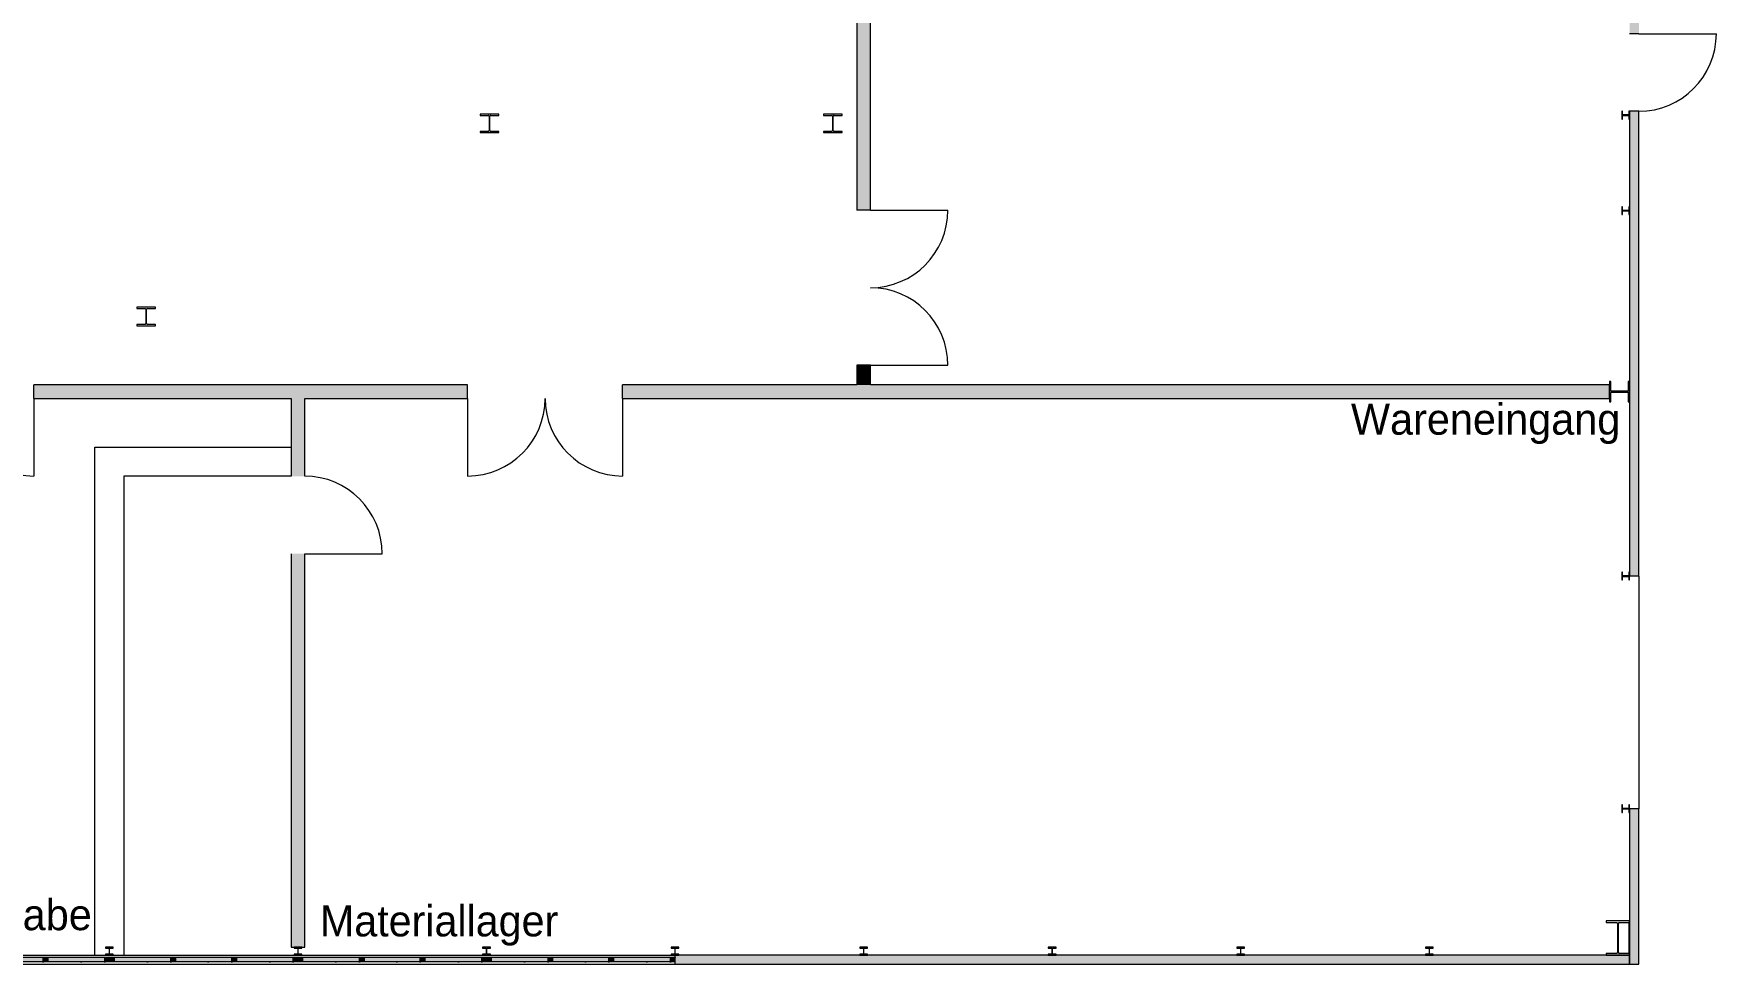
# Model space of a CAD drawing. Header units: inches. Extents: x 47334 to 154394, y 34687 to 85162.
# Drawn here: x 132681 to 154394, y 52652 to 64653 of the extents above; entities that cross this region are included whole.
import ezdxf

# ---------------------------------------------------------------- set-up
doc = ezdxf.new("R2010")
doc.units = ezdxf.units.IN
doc.header["$LTSCALE"] = 300
doc.header["$MEASUREMENT"] = 0
doc.linetypes.add('Standardmuster', pattern=[0])
doc.linetypes.add('Wipeout_Contour', pattern=[1.01, 0.01, -1])
doc.layers.add('Grundebene', color=7, linetype='Continuous')
doc.styles.add('ARIAL', font='arial.ttf', dxfattribs={"height": 0.2})

# ---------------------------------------------------------------- blocks, each defined once
blk = doc.blocks.new('Color_Area-36')
at = {"layer": 'Grundebene', "true_color": 0xffffff, "transparency": 33554687}
blk.add_hatch(color=7, dxfattribs=at).paths.add_polyline_path([(138524, 52682), (138524, 52742), (138584, 52742), (138584, 52682)], flags=0)
at = {"layer": 'Grundebene', "color": 18, "linetype": 'Wipeout_Contour', "lineweight": 13, "true_color": 0x000000}
for p, q in [((138524, 52682), (138524, 52742)), ((138524, 52742), (138584, 52742)), ((138584, 52682), (138524, 52682)), ((138584, 52742), (138584, 52682))]:
    blk.add_line(p, q, dxfattribs=at)
blk = doc.blocks.new('Color_Area-3C')
at = {"layer": 'Grundebene', "true_color": 0xffffff, "transparency": 33554687}
blk.add_hatch(color=7, dxfattribs=at).paths.add_polyline_path([(140957, 52742), (140957, 52682), (140897, 52682), (140897, 52742)], flags=0)
at = {"layer": 'Grundebene', "color": 18, "linetype": 'Wipeout_Contour', "lineweight": 13, "true_color": 0x000000}
for p, q in [((140897, 52682), (140897, 52742)), ((140897, 52742), (140957, 52742)), ((140957, 52682), (140897, 52682)), ((140957, 52742), (140957, 52682))]:
    blk.add_line(p, q, dxfattribs=at)
blk = doc.blocks.new('Color_Area-42')
at = {"layer": 'Grundebene', "true_color": 0xffffff, "transparency": 33554687}
blk.add_hatch(color=7, dxfattribs=at).paths.add_polyline_path([(139318, 52682), (138584, 52682), (138584, 52742), (139318, 52742)], flags=0)
at = {"layer": 'Grundebene', "color": 18, "linetype": 'Wipeout_Contour', "lineweight": 13, "true_color": 0x000000}
for p, q in [((138584, 52682), (138584, 52742)), ((138584, 52742), (139318, 52742)), ((139318, 52682), (138584, 52682)), ((139318, 52742), (139318, 52682))]:
    blk.add_line(p, q, dxfattribs=at)
blk = doc.blocks.new('Color_Area-48')
at = {"layer": 'Grundebene', "true_color": 0xffffff, "transparency": 33554687}
blk.add_hatch(color=7, dxfattribs=at).paths.add_polyline_path([(139348, 52682), (139318, 52682), (139318, 52742), (139348, 52742)], flags=0)
at = {"layer": 'Grundebene', "color": 18, "linetype": 'Wipeout_Contour', "lineweight": 13, "true_color": 0x000000}
for p, q in [((139318, 52682), (139318, 52742)), ((139318, 52742), (139348, 52742)), ((139348, 52682), (139318, 52682)), ((139348, 52742), (139348, 52682))]:
    blk.add_line(p, q, dxfattribs=at)
blk = doc.blocks.new('Color_Area-4E')
at = {"layer": 'Grundebene', "true_color": 0xffffff, "transparency": 33554687}
blk.add_hatch(color=7, dxfattribs=at).paths.add_polyline_path([(140103, 52682), (139378, 52682), (139378, 52742), (140103, 52742)], flags=0)
at = {"layer": 'Grundebene', "color": 18, "linetype": 'Wipeout_Contour', "lineweight": 13, "true_color": 0x000000}
for p, q in [((139378, 52682), (139378, 52742)), ((139378, 52742), (140103, 52742)), ((140103, 52682), (139378, 52682)), ((140103, 52742), (140103, 52682))]:
    blk.add_line(p, q, dxfattribs=at)
blk = doc.blocks.new('Color_Area-54')
at = {"layer": 'Grundebene', "true_color": 0xffffff, "transparency": 33554687}
blk.add_hatch(color=7, dxfattribs=at).paths.add_polyline_path([(139378, 52682), (139348, 52682), (139348, 52742), (139378, 52742)], flags=0)
at = {"layer": 'Grundebene', "color": 18, "linetype": 'Wipeout_Contour', "lineweight": 13, "true_color": 0x000000}
for p, q in [((139348, 52682), (139348, 52742)), ((139348, 52742), (139378, 52742)), ((139378, 52682), (139348, 52682)), ((139378, 52742), (139378, 52682))]:
    blk.add_line(p, q, dxfattribs=at)
blk = doc.blocks.new('Color_Area-5A')
at = {"layer": 'Grundebene', "true_color": 0xffffff, "transparency": 33554687}
blk.add_hatch(color=7, dxfattribs=at).paths.add_polyline_path([(140133, 52682), (140103, 52682), (140103, 52742), (140133, 52742)], flags=0)
at = {"layer": 'Grundebene', "color": 18, "linetype": 'Wipeout_Contour', "lineweight": 13, "true_color": 0x000000}
for p, q in [((140103, 52682), (140103, 52742)), ((140103, 52742), (140133, 52742)), ((140133, 52682), (140103, 52682)), ((140133, 52742), (140133, 52682))]:
    blk.add_line(p, q, dxfattribs=at)
blk = doc.blocks.new('Color_Area-60')
at = {"layer": 'Grundebene', "true_color": 0xffffff, "transparency": 33554687}
blk.add_hatch(color=7, dxfattribs=at).paths.add_polyline_path([(140897, 52682), (140163, 52682), (140163, 52742), (140897, 52742)], flags=0)
at = {"layer": 'Grundebene', "color": 18, "linetype": 'Wipeout_Contour', "lineweight": 13, "true_color": 0x000000}
for p, q in [((140163, 52682), (140163, 52742)), ((140163, 52742), (140897, 52742)), ((140897, 52682), (140163, 52682)), ((140897, 52742), (140897, 52682))]:
    blk.add_line(p, q, dxfattribs=at)
blk = doc.blocks.new('Color_Area-66')
at = {"layer": 'Grundebene', "true_color": 0xffffff, "transparency": 33554687}
blk.add_hatch(color=7, dxfattribs=at).paths.add_polyline_path([(140163, 52682), (140133, 52682), (140133, 52742), (140163, 52742)], flags=0)
at = {"layer": 'Grundebene', "color": 18, "linetype": 'Wipeout_Contour', "lineweight": 13, "true_color": 0x000000}
for p, q in [((140133, 52682), (140133, 52742)), ((140133, 52742), (140163, 52742)), ((140163, 52682), (140133, 52682)), ((140163, 52742), (140163, 52682))]:
    blk.add_line(p, q, dxfattribs=at)
blk = doc.blocks.new('Color_Area-8C')
at = {"layer": 'Grundebene', "true_color": 0xffffff, "transparency": 33554687}
blk.add_hatch(color=7, dxfattribs=at).paths.add_polyline_path([(136091, 52682), (136091, 52742), (136151, 52742), (136151, 52682)], flags=0)
at = {"layer": 'Grundebene', "color": 18, "linetype": 'Wipeout_Contour', "lineweight": 13, "true_color": 0x000000}
for p, q in [((136091, 52682), (136091, 52742)), ((136091, 52742), (136151, 52742)), ((136151, 52682), (136091, 52682)), ((136151, 52742), (136151, 52682))]:
    blk.add_line(p, q, dxfattribs=at)
blk = doc.blocks.new('Color_Area-92')
at = {"layer": 'Grundebene', "true_color": 0xffffff, "transparency": 33554687}
blk.add_hatch(color=7, dxfattribs=at).paths.add_polyline_path([(138524, 52742), (138524, 52682), (138464, 52682), (138464, 52742)], flags=0)
at = {"layer": 'Grundebene', "color": 18, "linetype": 'Wipeout_Contour', "lineweight": 13, "true_color": 0x000000}
for p, q in [((138464, 52682), (138464, 52742)), ((138464, 52742), (138524, 52742)), ((138524, 52682), (138464, 52682)), ((138524, 52742), (138524, 52682))]:
    blk.add_line(p, q, dxfattribs=at)
blk = doc.blocks.new('Color_Area-98')
at = {"layer": 'Grundebene', "true_color": 0xffffff, "transparency": 33554687}
blk.add_hatch(color=7, dxfattribs=at).paths.add_polyline_path([(136885, 52682), (136151, 52682), (136151, 52742), (136885, 52742)], flags=0)
at = {"layer": 'Grundebene', "color": 18, "linetype": 'Wipeout_Contour', "lineweight": 13, "true_color": 0x000000}
for p, q in [((136151, 52682), (136151, 52742)), ((136151, 52742), (136885, 52742)), ((136885, 52682), (136151, 52682)), ((136885, 52742), (136885, 52682))]:
    blk.add_line(p, q, dxfattribs=at)
blk = doc.blocks.new('Color_Area-9E')
at = {"layer": 'Grundebene', "true_color": 0xffffff, "transparency": 33554687}
blk.add_hatch(color=7, dxfattribs=at).paths.add_polyline_path([(136915, 52682), (136885, 52682), (136885, 52742), (136915, 52742)], flags=0)
at = {"layer": 'Grundebene', "color": 18, "linetype": 'Wipeout_Contour', "lineweight": 13, "true_color": 0x000000}
for p, q in [((136885, 52682), (136885, 52742)), ((136885, 52742), (136915, 52742)), ((136915, 52682), (136885, 52682)), ((136915, 52742), (136915, 52682))]:
    blk.add_line(p, q, dxfattribs=at)
blk = doc.blocks.new('Color_Area-A4')
at = {"layer": 'Grundebene', "true_color": 0xffffff, "transparency": 33554687}
blk.add_hatch(color=7, dxfattribs=at).paths.add_polyline_path([(137670, 52682), (136945, 52682), (136945, 52742), (137670, 52742)], flags=0)
at = {"layer": 'Grundebene', "color": 18, "linetype": 'Wipeout_Contour', "lineweight": 13, "true_color": 0x000000}
for p, q in [((136945, 52682), (136945, 52742)), ((136945, 52742), (137670, 52742)), ((137670, 52682), (136945, 52682)), ((137670, 52742), (137670, 52682))]:
    blk.add_line(p, q, dxfattribs=at)
blk = doc.blocks.new('Color_Area-AA')
at = {"layer": 'Grundebene', "true_color": 0xffffff, "transparency": 33554687}
blk.add_hatch(color=7, dxfattribs=at).paths.add_polyline_path([(136945, 52682), (136915, 52682), (136915, 52742), (136945, 52742)], flags=0)
at = {"layer": 'Grundebene', "color": 18, "linetype": 'Wipeout_Contour', "lineweight": 13, "true_color": 0x000000}
for p, q in [((136915, 52682), (136915, 52742)), ((136915, 52742), (136945, 52742)), ((136945, 52682), (136915, 52682)), ((136945, 52742), (136945, 52682))]:
    blk.add_line(p, q, dxfattribs=at)
blk = doc.blocks.new('Color_Area-B0')
at = {"layer": 'Grundebene', "true_color": 0xffffff, "transparency": 33554687}
blk.add_hatch(color=7, dxfattribs=at).paths.add_polyline_path([(137700, 52682), (137670, 52682), (137670, 52742), (137700, 52742)], flags=0)
at = {"layer": 'Grundebene', "color": 18, "linetype": 'Wipeout_Contour', "lineweight": 13, "true_color": 0x000000}
for p, q in [((137670, 52682), (137670, 52742)), ((137670, 52742), (137700, 52742)), ((137700, 52682), (137670, 52682)), ((137700, 52742), (137700, 52682))]:
    blk.add_line(p, q, dxfattribs=at)
blk = doc.blocks.new('Color_Area-B6')
at = {"layer": 'Grundebene', "true_color": 0xffffff, "transparency": 33554687}
blk.add_hatch(color=7, dxfattribs=at).paths.add_polyline_path([(138464, 52682), (137730, 52682), (137730, 52742), (138464, 52742)], flags=0)
at = {"layer": 'Grundebene', "color": 18, "linetype": 'Wipeout_Contour', "lineweight": 13, "true_color": 0x000000}
for p, q in [((137730, 52682), (137730, 52742)), ((137730, 52742), (138464, 52742)), ((138464, 52682), (137730, 52682)), ((138464, 52742), (138464, 52682))]:
    blk.add_line(p, q, dxfattribs=at)
blk = doc.blocks.new('Color_Area-BC')
at = {"layer": 'Grundebene', "true_color": 0xffffff, "transparency": 33554687}
blk.add_hatch(color=7, dxfattribs=at).paths.add_polyline_path([(137730, 52682), (137700, 52682), (137700, 52742), (137730, 52742)], flags=0)
at = {"layer": 'Grundebene', "color": 18, "linetype": 'Wipeout_Contour', "lineweight": 13, "true_color": 0x000000}
for p, q in [((137700, 52682), (137700, 52742)), ((137700, 52742), (137730, 52742)), ((137730, 52682), (137700, 52682)), ((137730, 52742), (137730, 52682))]:
    blk.add_line(p, q, dxfattribs=at)
blk = doc.blocks.new('Color_Area-E2')
at = {"layer": 'Grundebene', "true_color": 0xffffff, "transparency": 33554687}
blk.add_hatch(color=7, dxfattribs=at).paths.add_polyline_path([(133658, 52682), (133658, 52742), (133718, 52742), (133718, 52682)], flags=0)
at = {"layer": 'Grundebene', "color": 18, "linetype": 'Wipeout_Contour', "lineweight": 13, "true_color": 0x000000}
for p, q in [((133658, 52682), (133658, 52742)), ((133658, 52742), (133718, 52742)), ((133718, 52682), (133658, 52682)), ((133718, 52742), (133718, 52682))]:
    blk.add_line(p, q, dxfattribs=at)
blk = doc.blocks.new('Color_Area-E8')
at = {"layer": 'Grundebene', "true_color": 0xffffff, "transparency": 33554687}
blk.add_hatch(color=7, dxfattribs=at).paths.add_polyline_path([(136091, 52742), (136091, 52682), (136031, 52682), (136031, 52742)], flags=0)
at = {"layer": 'Grundebene', "color": 18, "linetype": 'Wipeout_Contour', "lineweight": 13, "true_color": 0x000000}
for p, q in [((136031, 52682), (136031, 52742)), ((136031, 52742), (136091, 52742)), ((136091, 52682), (136031, 52682)), ((136091, 52742), (136091, 52682))]:
    blk.add_line(p, q, dxfattribs=at)
blk = doc.blocks.new('Color_Area-EE')
at = {"layer": 'Grundebene', "true_color": 0xffffff, "transparency": 33554687}
blk.add_hatch(color=7, dxfattribs=at).paths.add_polyline_path([(134452, 52682), (133718, 52682), (133718, 52742), (134452, 52742)], flags=0)
at = {"layer": 'Grundebene', "color": 18, "linetype": 'Wipeout_Contour', "lineweight": 13, "true_color": 0x000000}
for p, q in [((133718, 52682), (133718, 52742)), ((133718, 52742), (134452, 52742)), ((134452, 52682), (133718, 52682)), ((134452, 52742), (134452, 52682))]:
    blk.add_line(p, q, dxfattribs=at)
blk = doc.blocks.new('Color_Area-F4')
at = {"layer": 'Grundebene', "true_color": 0xffffff, "transparency": 33554687}
blk.add_hatch(color=7, dxfattribs=at).paths.add_polyline_path([(134482, 52682), (134452, 52682), (134452, 52742), (134482, 52742)], flags=0)
at = {"layer": 'Grundebene', "color": 18, "linetype": 'Wipeout_Contour', "lineweight": 13, "true_color": 0x000000}
for p, q in [((134452, 52682), (134452, 52742)), ((134452, 52742), (134482, 52742)), ((134482, 52682), (134452, 52682)), ((134482, 52742), (134482, 52682))]:
    blk.add_line(p, q, dxfattribs=at)
blk = doc.blocks.new('Color_Area-FA')
at = {"layer": 'Grundebene', "true_color": 0xffffff, "transparency": 33554687}
blk.add_hatch(color=7, dxfattribs=at).paths.add_polyline_path([(135237, 52682), (134512, 52682), (134512, 52742), (135237, 52742)], flags=0)
at = {"layer": 'Grundebene', "color": 18, "linetype": 'Wipeout_Contour', "lineweight": 13, "true_color": 0x000000}
for p, q in [((134512, 52682), (134512, 52742)), ((134512, 52742), (135237, 52742)), ((135237, 52682), (134512, 52682)), ((135237, 52742), (135237, 52682))]:
    blk.add_line(p, q, dxfattribs=at)
blk = doc.blocks.new('Color_Area-100')
at = {"layer": 'Grundebene', "true_color": 0xffffff, "transparency": 33554687}
blk.add_hatch(color=7, dxfattribs=at).paths.add_polyline_path([(134512, 52682), (134482, 52682), (134482, 52742), (134512, 52742)], flags=0)
at = {"layer": 'Grundebene', "color": 18, "linetype": 'Wipeout_Contour', "lineweight": 13, "true_color": 0x000000}
for p, q in [((134482, 52682), (134482, 52742)), ((134482, 52742), (134512, 52742)), ((134512, 52682), (134482, 52682)), ((134512, 52742), (134512, 52682))]:
    blk.add_line(p, q, dxfattribs=at)
blk = doc.blocks.new('Color_Area-106')
at = {"layer": 'Grundebene', "true_color": 0xffffff, "transparency": 33554687}
blk.add_hatch(color=7, dxfattribs=at).paths.add_polyline_path([(135267, 52682), (135237, 52682), (135237, 52742), (135267, 52742)], flags=0)
at = {"layer": 'Grundebene', "color": 18, "linetype": 'Wipeout_Contour', "lineweight": 13, "true_color": 0x000000}
for p, q in [((135237, 52682), (135237, 52742)), ((135237, 52742), (135267, 52742)), ((135267, 52682), (135237, 52682)), ((135267, 52742), (135267, 52682))]:
    blk.add_line(p, q, dxfattribs=at)
blk = doc.blocks.new('Color_Area-10C')
at = {"layer": 'Grundebene', "true_color": 0xffffff, "transparency": 33554687}
blk.add_hatch(color=7, dxfattribs=at).paths.add_polyline_path([(136031, 52682), (135297, 52682), (135297, 52742), (136031, 52742)], flags=0)
at = {"layer": 'Grundebene', "color": 18, "linetype": 'Wipeout_Contour', "lineweight": 13, "true_color": 0x000000}
for p, q in [((135297, 52682), (135297, 52742)), ((135297, 52742), (136031, 52742)), ((136031, 52682), (135297, 52682)), ((136031, 52742), (136031, 52682))]:
    blk.add_line(p, q, dxfattribs=at)
blk = doc.blocks.new('Color_Area-112')
at = {"layer": 'Grundebene', "true_color": 0xffffff, "transparency": 33554687}
blk.add_hatch(color=7, dxfattribs=at).paths.add_polyline_path([(135297, 52682), (135267, 52682), (135267, 52742), (135297, 52742)], flags=0)
at = {"layer": 'Grundebene', "color": 18, "linetype": 'Wipeout_Contour', "lineweight": 13, "true_color": 0x000000}
for p, q in [((135267, 52682), (135267, 52742)), ((135267, 52742), (135297, 52742)), ((135297, 52682), (135267, 52682)), ((135297, 52742), (135297, 52682))]:
    blk.add_line(p, q, dxfattribs=at)
blk = doc.blocks.new('Color_Area-13E')
at = {"layer": 'Grundebene', "true_color": 0xffffff, "transparency": 33554687}
blk.add_hatch(color=7, dxfattribs=at).paths.add_polyline_path([(133658, 52742), (133658, 52682), (133598, 52682), (133598, 52742)], flags=0)
at = {"layer": 'Grundebene', "color": 18, "linetype": 'Wipeout_Contour', "lineweight": 13, "true_color": 0x000000}
for p, q in [((133598, 52682), (133598, 52742)), ((133598, 52742), (133658, 52742)), ((133658, 52682), (133598, 52682)), ((133658, 52742), (133658, 52682))]:
    blk.add_line(p, q, dxfattribs=at)
blk = doc.blocks.new('Color_Area-150')
at = {"layer": 'Grundebene', "true_color": 0xffffff, "transparency": 33554687}
blk.add_hatch(color=7, dxfattribs=at).paths.add_polyline_path([(132804, 52682), (132079, 52682), (132079, 52742), (132804, 52742)], flags=0)
at = {"layer": 'Grundebene', "color": 18, "linetype": 'Wipeout_Contour', "lineweight": 13, "true_color": 0x000000}
for p, q in [((132079, 52682), (132079, 52742)), ((132079, 52742), (132804, 52742)), ((132804, 52682), (132079, 52682)), ((132804, 52742), (132804, 52682))]:
    blk.add_line(p, q, dxfattribs=at)
blk = doc.blocks.new('Color_Area-15C')
at = {"layer": 'Grundebene', "true_color": 0xffffff, "transparency": 33554687}
blk.add_hatch(color=7, dxfattribs=at).paths.add_polyline_path([(132834, 52682), (132804, 52682), (132804, 52742), (132834, 52742)], flags=0)
at = {"layer": 'Grundebene', "color": 18, "linetype": 'Wipeout_Contour', "lineweight": 13, "true_color": 0x000000}
for p, q in [((132804, 52682), (132804, 52742)), ((132804, 52742), (132834, 52742)), ((132834, 52682), (132804, 52682)), ((132834, 52742), (132834, 52682))]:
    blk.add_line(p, q, dxfattribs=at)
blk = doc.blocks.new('Color_Area-162')
at = {"layer": 'Grundebene', "true_color": 0xffffff, "transparency": 33554687}
blk.add_hatch(color=7, dxfattribs=at).paths.add_polyline_path([(133598, 52682), (132864, 52682), (132864, 52742), (133598, 52742)], flags=0)
at = {"layer": 'Grundebene', "color": 18, "linetype": 'Wipeout_Contour', "lineweight": 13, "true_color": 0x000000}
for p, q in [((132864, 52682), (132864, 52742)), ((132864, 52742), (133598, 52742)), ((133598, 52682), (132864, 52682)), ((133598, 52742), (133598, 52682))]:
    blk.add_line(p, q, dxfattribs=at)
blk = doc.blocks.new('Color_Area-168')
at = {"layer": 'Grundebene', "true_color": 0xffffff, "transparency": 33554687}
blk.add_hatch(color=7, dxfattribs=at).paths.add_polyline_path([(132864, 52682), (132834, 52682), (132834, 52742), (132864, 52742)], flags=0)
at = {"layer": 'Grundebene', "color": 18, "linetype": 'Wipeout_Contour', "lineweight": 13, "true_color": 0x000000}
for p, q in [((132834, 52682), (132834, 52742)), ((132834, 52742), (132864, 52742)), ((132864, 52682), (132834, 52682)), ((132864, 52742), (132864, 52682))]:
    blk.add_line(p, q, dxfattribs=at)
blk = doc.blocks.new('door-2619')
at = {"layer": 'Grundebene', "color": 18, "linetype": 'Standardmuster', "lineweight": 13, "true_color": 0x000000}
blk.add_line((136178, 57947), (137178, 57947), dxfattribs=at)
blk.add_arc((136178, 57947), 1000, 360, 90, dxfattribs=at)

msp = doc.modelspace()

# ---------------------------------------------------------------- hatches: boundary and pattern name
at = {"layer": 'Grundebene', "true_color": 0x000000, "transparency": 33554687}
for points in [[(143303, 74027), (143478, 74027), (143478, 62377), (143303, 62377)], [(153274, 64653), (153274, 67403), (153394, 67403), (153394, 64653)], [(153394, 63653), (153394, 57658), (153274, 57658), (153274, 63653)], [(143303, 60124), (143303, 60377), (143478, 60377), (143478, 60124)], [(138281, 60124), (132681, 60124), (132681, 59949), (138281, 59949)], [(153014, 60124), (153014, 59949), (140281, 59949), (140281, 60124)], [(153274, 52652), (153274, 54658), (153394, 54658), (153394, 52652)], [(153274, 52772), (153274, 52652), (140957, 52652), (140957, 52772)]]:
    msp.add_hatch(color=18, dxfattribs=at).paths.add_polyline_path(points, flags=0)
h = msp.add_hatch(color=18, dxfattribs=at)
h.paths.add_polyline_path([(136178, 58947), (136178, 59949), (136003, 59949), (136003, 58947)], flags=0)
h.paths.add_polyline_path([(136003, 57947), (136003, 52872), (136178, 52872), (136178, 57947)], flags=0)

# ---------------------------------------------------------------- linework, layer by layer
at = {"layer": 'Grundebene', "color": 18, "linetype": 'Continuous', "lineweight": 13, "true_color": 0x000000}
for p, q in [((143303, 74027), (143303, 62377)), ((143478, 62377), (143478, 74027)), ((153344, 64653), (153274, 64653)), ((153394, 64653), (153344, 64653)), ((153394, 64653), (153344, 64653)), ((153394, 64653), (154394, 64653)), ((153184, 63653), (153174, 63653)), ((153174, 63653), (153174, 63553)), ((153184, 63612), (153184, 63653)), ((153274, 63653), (153264, 63653)), ((153264, 63653), (153264, 63612)), ((153344, 63653), (153274, 63653)), ((153274, 63653), (153274, 57658)), ((153274, 63553), (153274, 63653)), ((153394, 63653), (153344, 63653)), ((153394, 63653), (153344, 63653)), ((153394, 57658), (153394, 63653)), ((138444, 63617), (138444, 63600)), ((138684, 63617), (138444, 63617)), ((138444, 63600), (138549, 63600)), ((138559, 63590), (138559, 63404)), ((138569, 63404), (138569, 63590)), ((138579, 63600), (138684, 63600)), ((138684, 63600), (138684, 63617)), ((142874, 63617), (142874, 63600)), ((143114, 63617), (142874, 63617)), ((142874, 63600), (142979, 63600)), ((142989, 63590), (142989, 63404)), ((142999, 63404), (142999, 63590)), ((143009, 63600), (143114, 63600)), ((143114, 63600), (143114, 63617)), ((153174, 63553), (153184, 63553)), ((153184, 63553), (153184, 63594)), ((153258, 63606), (153190, 63606)), ((153190, 63600), (153258, 63600)), ((153264, 63594), (153264, 63553)), ((153264, 63553), (153274, 63553)), ((138549, 63394), (138444, 63394)), ((138444, 63394), (138444, 63377)), ((138444, 63377), (138684, 63377)), ((138684, 63394), (138579, 63394)), ((138684, 63377), (138684, 63394)), ((142979, 63394), (142874, 63394)), ((142874, 63394), (142874, 63377)), ((142874, 63377), (143114, 63377)), ((143114, 63394), (143009, 63394)), ((143114, 63377), (143114, 63394)), ((143428, 62377), (143303, 62377)), ((143478, 62377), (143428, 62377)), ((143478, 62377), (143428, 62377)), ((143478, 62377), (144478, 62377)), ((153184, 62420), (153174, 62420)), ((153174, 62420), (153174, 62320)), ((153174, 62320), (153184, 62320)), ((153184, 62379), (153184, 62420)), ((153184, 62320), (153184, 62361)), ((153258, 62373), (153190, 62373)), ((153190, 62367), (153258, 62367)), ((153274, 62420), (153264, 62420)), ((153264, 62420), (153264, 62379)), ((153264, 62361), (153264, 62320)), ((153264, 62320), (153274, 62320)), ((153274, 62320), (153274, 62420)), ((134014, 61127), (134014, 61110)), ((134254, 61127), (134014, 61127)), ((134014, 61110), (134119, 61110)), ((134129, 61100), (134129, 60914)), ((134139, 60914), (134139, 61100)), ((134149, 61110), (134254, 61110)), ((134254, 61110), (134254, 61127)), ((134119, 60904), (134014, 60904)), ((134014, 60904), (134014, 60887)), ((134014, 60887), (134254, 60887)), ((134254, 60904), (134149, 60904)), ((134254, 60887), (134254, 60904)), ((143428, 60377), (143303, 60377)), ((143303, 60377), (143303, 60124)), ((143478, 60377), (143428, 60377)), ((143478, 60377), (143428, 60377)), ((143478, 60124), (143478, 60377)), ((143478, 60377), (144478, 60377)), ((153032, 60167), (153014, 60167)), ((153014, 60167), (153014, 59907)), ((153032, 60052), (153032, 60167)), ((153274, 60167), (153257, 60167)), ((153257, 60167), (153257, 60052)), ((153274, 59907), (153274, 60167)), ((132681, 59999), (132681, 60124)), ((138281, 60124), (132681, 60124)), ((132681, 59949), (132681, 59999)), ((132681, 59949), (132681, 59999)), ((132681, 59949), (136003, 59949)), ((132681, 59949), (132681, 58949)), ((136003, 59949), (136003, 58947)), ((136178, 59949), (138281, 59949)), ((136178, 58947), (136178, 59949)), ((138281, 59999), (138281, 60124)), ((138281, 59949), (138281, 59999)), ((138281, 59949), (138281, 59999)), ((138281, 59949), (138281, 58949)), ((140281, 59999), (140281, 60124)), ((143303, 60124), (140281, 60124)), ((140281, 59949), (140281, 59999)), ((140281, 59949), (140281, 59999)), ((140281, 59949), (153014, 59949)), ((140281, 59949), (140281, 58949)), ((153014, 60124), (143478, 60124)), ((153014, 59949), (153014, 60124)), ((153032, 59907), (153032, 60022)), ((153247, 60042), (153042, 60042)), ((153042, 60032), (153247, 60032)), ((153257, 60022), (153257, 59907)), ((153014, 59907), (153032, 59907)), ((153257, 59907), (153274, 59907)), ((133470, 52772), (133470, 59322)), ((133470, 59322), (133845, 59322)), ((133657, 59322), (136003, 59322)), ((136003, 59322), (136003, 58947)), ((136003, 58947), (133845, 58947)), ((133845, 58947), (133845, 52772)), ((136003, 57947), (136003, 52872)), ((136178, 52872), (136178, 57947)), ((153184, 57708), (153174, 57708)), ((153174, 57708), (153174, 57608)), ((153174, 57608), (153184, 57608)), ((153184, 57667), (153184, 57708)), ((153184, 57608), (153184, 57649)), ((153258, 57661), (153190, 57661)), ((153190, 57655), (153258, 57655)), ((153274, 57708), (153264, 57708)), ((153264, 57708), (153264, 57667)), ((153264, 57649), (153264, 57608)), ((153264, 57608), (153274, 57608)), ((153274, 57608), (153274, 57708)), ((153344, 57658), (153274, 57658)), ((153394, 57658), (153344, 57658)), ((153394, 57658), (153344, 57658)), ((153394, 57658), (153394, 54658)), ((153184, 54708), (153174, 54708)), ((153174, 54708), (153174, 54608)), ((153174, 54608), (153184, 54608)), ((153184, 54667), (153184, 54708)), ((153184, 54608), (153184, 54649)), ((153258, 54661), (153190, 54661)), ((153190, 54655), (153258, 54655)), ((153274, 54708), (153264, 54708)), ((153264, 54708), (153264, 54667)), ((153264, 54649), (153264, 54608)), ((153264, 54608), (153274, 54608)), ((153274, 54608), (153274, 54708)), ((153344, 54658), (153274, 54658)), ((153274, 54658), (153274, 52652)), ((153394, 54658), (153344, 54658)), ((153394, 54658), (153344, 54658)), ((153394, 52652), (153394, 54658)), ((152974, 53212), (152974, 53191)), ((153274, 53212), (152974, 53212)), ((153274, 53191), (153274, 53212)), ((152974, 53191), (153108, 53191)), ((153119, 53180), (153119, 52804)), ((153130, 52804), (153130, 53180)), ((153141, 53191), (153274, 53191)), ((153269, 52793), (153269, 53191)), ((153274, 52793), (153274, 53191)), ((131225, 52772), (133658, 52772)), ((133607, 52872), (133607, 52862)), ((133707, 52872), (133607, 52872)), ((133607, 52862), (133648, 52862)), ((133648, 52782), (133607, 52782)), ((133607, 52782), (133607, 52772)), ((133607, 52772), (133707, 52772)), ((133654, 52856), (133654, 52788)), ((133658, 52772), (136091, 52772)), ((133660, 52788), (133660, 52856)), ((133666, 52862), (133707, 52862)), ((133707, 52782), (133666, 52782)), ((133707, 52862), (133707, 52872)), ((133707, 52772), (133707, 52782)), ((136003, 52872), (136178, 52872)), ((136041, 52872), (136041, 52862)), ((136141, 52872), (136041, 52872)), ((136041, 52862), (136082, 52862)), ((136082, 52782), (136041, 52782)), ((136041, 52782), (136041, 52772)), ((136041, 52772), (136141, 52772)), ((136088, 52856), (136088, 52788)), ((136091, 52772), (138524, 52772)), ((136094, 52788), (136094, 52856)), ((136100, 52862), (136141, 52862)), ((136141, 52782), (136100, 52782)), ((136141, 52862), (136141, 52872)), ((136141, 52772), (136141, 52782)), ((138474, 52872), (138474, 52862)), ((138574, 52872), (138474, 52872)), ((138474, 52862), (138515, 52862)), ((138515, 52782), (138474, 52782)), ((138474, 52782), (138474, 52772)), ((138474, 52772), (138574, 52772)), ((138521, 52856), (138521, 52788)), ((138524, 52772), (140957, 52772)), ((138527, 52788), (138527, 52856)), ((138533, 52862), (138574, 52862)), ((138574, 52782), (138533, 52782)), ((138574, 52862), (138574, 52872)), ((138574, 52772), (138574, 52782)), ((140907, 52872), (140907, 52862)), ((141007, 52872), (140907, 52872)), ((140907, 52862), (140948, 52862)), ((140948, 52782), (140907, 52782)), ((140907, 52782), (140907, 52772)), ((140907, 52772), (141007, 52772)), ((140954, 52856), (140954, 52788)), ((140957, 52742), (140957, 52772)), ((153274, 52772), (140957, 52772)), ((140960, 52788), (140960, 52856)), ((140966, 52862), (141007, 52862)), ((141007, 52782), (140966, 52782)), ((141007, 52862), (141007, 52872)), ((141007, 52772), (141007, 52782)), ((143341, 52872), (143341, 52862)), ((143441, 52872), (143341, 52872)), ((143341, 52862), (143382, 52862)), ((143382, 52782), (143341, 52782)), ((143341, 52782), (143341, 52772)), ((143341, 52772), (143441, 52772)), ((143388, 52856), (143388, 52788)), ((143394, 52788), (143394, 52856)), ((143400, 52862), (143441, 52862)), ((143441, 52782), (143400, 52782)), ((143441, 52862), (143441, 52872)), ((143441, 52772), (143441, 52782)), ((145774, 52872), (145774, 52862)), ((145874, 52872), (145774, 52872)), ((145774, 52862), (145815, 52862)), ((145815, 52782), (145774, 52782)), ((145774, 52782), (145774, 52772)), ((145774, 52772), (145874, 52772)), ((145821, 52856), (145821, 52788)), ((145827, 52788), (145827, 52856)), ((145833, 52862), (145874, 52862)), ((145874, 52782), (145833, 52782)), ((145874, 52862), (145874, 52872)), ((145874, 52772), (145874, 52782)), ((148207, 52872), (148207, 52862)), ((148307, 52872), (148207, 52872)), ((148207, 52862), (148248, 52862)), ((148248, 52782), (148207, 52782)), ((148207, 52782), (148207, 52772)), ((148207, 52772), (148307, 52772)), ((148254, 52856), (148254, 52788)), ((148260, 52788), (148260, 52856)), ((148266, 52862), (148307, 52862)), ((148307, 52782), (148266, 52782)), ((148307, 52862), (148307, 52872)), ((148307, 52772), (148307, 52782)), ((150641, 52872), (150641, 52862)), ((150741, 52872), (150641, 52872)), ((150641, 52862), (150682, 52862)), ((150682, 52782), (150641, 52782)), ((150641, 52782), (150641, 52772)), ((150641, 52772), (150741, 52772)), ((150688, 52856), (150688, 52788)), ((150694, 52788), (150694, 52856)), ((150700, 52862), (150741, 52862)), ((150741, 52782), (150700, 52782)), ((150741, 52862), (150741, 52872)), ((150741, 52772), (150741, 52782)), ((153108, 52793), (152974, 52793)), ((152974, 52793), (152974, 52772)), ((152974, 52772), (153274, 52772)), ((153274, 52793), (153141, 52793)), ((153274, 52772), (153274, 52793)), ((153274, 52652), (153274, 52772)), ((131225, 52652), (133658, 52652)), ((132079, 52742), (132804, 52742)), ((132804, 52682), (132079, 52682)), ((132804, 52682), (132804, 52742)), ((132804, 52742), (132834, 52742)), ((132834, 52682), (132804, 52682)), ((132834, 52742), (132834, 52682)), ((132834, 52682), (132834, 52742)), ((132834, 52742), (132864, 52742)), ((132864, 52682), (132834, 52682)), ((132864, 52742), (133598, 52742)), ((132864, 52742), (132864, 52682)), ((133598, 52682), (132864, 52682)), ((133598, 52682), (133598, 52742)), ((133598, 52742), (133658, 52742)), ((133658, 52682), (133598, 52682)), ((133658, 52742), (133718, 52742)), ((133658, 52682), (133658, 52742)), ((133658, 52682), (133658, 52742)), ((133718, 52682), (133658, 52682)), ((133658, 52652), (136091, 52652)), ((133718, 52742), (133718, 52682)), ((133718, 52742), (134452, 52742)), ((134452, 52682), (133718, 52682)), ((134452, 52682), (134452, 52742)), ((134452, 52742), (134482, 52742)), ((134482, 52682), (134452, 52682)), ((134482, 52742), (134482, 52682)), ((134482, 52682), (134482, 52742)), ((134482, 52742), (134512, 52742)), ((134512, 52682), (134482, 52682)), ((134512, 52742), (135237, 52742)), ((134512, 52742), (134512, 52682)), ((135237, 52682), (134512, 52682)), ((135237, 52682), (135237, 52742)), ((135237, 52742), (135267, 52742)), ((135267, 52682), (135237, 52682)), ((135267, 52742), (135267, 52682)), ((135267, 52682), (135267, 52742)), ((135267, 52742), (135297, 52742)), ((135297, 52682), (135267, 52682)), ((135297, 52742), (136031, 52742)), ((135297, 52742), (135297, 52682)), ((136031, 52682), (135297, 52682)), ((136031, 52682), (136031, 52742)), ((136031, 52742), (136091, 52742)), ((136091, 52682), (136031, 52682)), ((136091, 52742), (136151, 52742)), ((136091, 52682), (136091, 52742)), ((136091, 52682), (136091, 52742)), ((136151, 52682), (136091, 52682)), ((136091, 52652), (138524, 52652)), ((136151, 52742), (136151, 52682)), ((136151, 52742), (136885, 52742)), ((136885, 52682), (136151, 52682)), ((136885, 52682), (136885, 52742)), ((136885, 52742), (136915, 52742)), ((136915, 52682), (136885, 52682)), ((136915, 52742), (136915, 52682)), ((136915, 52682), (136915, 52742)), ((136915, 52742), (136945, 52742)), ((136945, 52682), (136915, 52682)), ((136945, 52742), (137670, 52742)), ((136945, 52742), (136945, 52682)), ((137670, 52682), (136945, 52682)), ((137670, 52682), (137670, 52742)), ((137670, 52742), (137700, 52742)), ((137700, 52682), (137670, 52682)), ((137700, 52742), (137700, 52682)), ((137700, 52682), (137700, 52742)), ((137700, 52742), (137730, 52742)), ((137730, 52682), (137700, 52682)), ((137730, 52742), (138464, 52742)), ((137730, 52742), (137730, 52682)), ((138464, 52682), (137730, 52682)), ((138464, 52682), (138464, 52742)), ((138464, 52742), (138524, 52742)), ((138524, 52682), (138464, 52682)), ((138524, 52742), (138584, 52742)), ((138524, 52682), (138524, 52742)), ((138524, 52682), (138524, 52742)), ((138584, 52682), (138524, 52682)), ((138524, 52652), (140957, 52652)), ((138584, 52742), (138584, 52682)), ((138584, 52742), (139318, 52742)), ((139318, 52682), (138584, 52682)), ((139318, 52682), (139318, 52742)), ((139318, 52742), (139348, 52742)), ((139348, 52682), (139318, 52682)), ((139348, 52742), (139348, 52682)), ((139348, 52682), (139348, 52742)), ((139348, 52742), (139378, 52742)), ((139378, 52682), (139348, 52682)), ((139378, 52742), (140103, 52742)), ((139378, 52742), (139378, 52682)), ((140103, 52682), (139378, 52682)), ((140103, 52682), (140103, 52742)), ((140103, 52742), (140133, 52742)), ((140133, 52682), (140103, 52682)), ((140133, 52742), (140133, 52682)), ((140133, 52682), (140133, 52742)), ((140133, 52742), (140163, 52742)), ((140163, 52682), (140133, 52682)), ((140163, 52742), (140897, 52742)), ((140163, 52742), (140163, 52682)), ((140897, 52682), (140163, 52682)), ((140897, 52682), (140897, 52742)), ((140897, 52742), (140957, 52742)), ((140957, 52682), (140897, 52682)), ((140957, 52682), (140957, 52742)), ((140957, 52682), (140957, 52742)), ((140957, 52652), (140957, 52682)), ((140957, 52652), (153274, 52652)), ((153274, 52652), (153394, 52652))]:
    msp.add_line(p, q, dxfattribs=at)
at = {"layer": 'Grundebene', "color": 18, "linetype": 'Wipeout_Contour', "lineweight": 13, "true_color": 0x000000}
for points in [[(132079, 52682), (132079, 52742), (132804, 52742), (132804, 52682), (132079, 52682)], [(132804, 52682), (132804, 52742), (132834, 52742), (132834, 52682), (132804, 52682)], [(132834, 52682), (132834, 52742), (132864, 52742), (132864, 52682), (132834, 52682)], [(132864, 52682), (132864, 52742), (133598, 52742), (133598, 52682), (132864, 52682)], [(133658, 52682), (133598, 52682), (133598, 52742), (133658, 52742), (133658, 52682)], [(133658, 52742), (133718, 52742), (133718, 52682), (133658, 52682), (133658, 52742)], [(133718, 52682), (133718, 52742), (134452, 52742), (134452, 52682), (133718, 52682)], [(134452, 52682), (134452, 52742), (134482, 52742), (134482, 52682), (134452, 52682)], [(134482, 52682), (134482, 52742), (134512, 52742), (134512, 52682), (134482, 52682)], [(134512, 52682), (134512, 52742), (135237, 52742), (135237, 52682), (134512, 52682)], [(135237, 52682), (135237, 52742), (135267, 52742), (135267, 52682), (135237, 52682)], [(135267, 52682), (135267, 52742), (135297, 52742), (135297, 52682), (135267, 52682)], [(135297, 52682), (135297, 52742), (136031, 52742), (136031, 52682), (135297, 52682)], [(136091, 52682), (136031, 52682), (136031, 52742), (136091, 52742), (136091, 52682)], [(136091, 52742), (136151, 52742), (136151, 52682), (136091, 52682), (136091, 52742)], [(136151, 52682), (136151, 52742), (136885, 52742), (136885, 52682), (136151, 52682)], [(136885, 52682), (136885, 52742), (136915, 52742), (136915, 52682), (136885, 52682)], [(136915, 52682), (136915, 52742), (136945, 52742), (136945, 52682), (136915, 52682)], [(136945, 52682), (136945, 52742), (137670, 52742), (137670, 52682), (136945, 52682)], [(137670, 52682), (137670, 52742), (137700, 52742), (137700, 52682), (137670, 52682)], [(137700, 52682), (137700, 52742), (137730, 52742), (137730, 52682), (137700, 52682)], [(137730, 52682), (137730, 52742), (138464, 52742), (138464, 52682), (137730, 52682)], [(138524, 52682), (138464, 52682), (138464, 52742), (138524, 52742), (138524, 52682)], [(138524, 52742), (138584, 52742), (138584, 52682), (138524, 52682), (138524, 52742)], [(138584, 52682), (138584, 52742), (139318, 52742), (139318, 52682), (138584, 52682)], [(139318, 52682), (139318, 52742), (139348, 52742), (139348, 52682), (139318, 52682)], [(139348, 52682), (139348, 52742), (139378, 52742), (139378, 52682), (139348, 52682)], [(139378, 52682), (139378, 52742), (140103, 52742), (140103, 52682), (139378, 52682)], [(140103, 52682), (140103, 52742), (140133, 52742), (140133, 52682), (140103, 52682)], [(140133, 52682), (140133, 52742), (140163, 52742), (140163, 52682), (140133, 52682)], [(140163, 52682), (140163, 52742), (140897, 52742), (140897, 52682), (140163, 52682)], [(140957, 52682), (140897, 52682), (140897, 52742), (140957, 52742), (140957, 52682)]]:
    msp.add_lwpolyline(points, dxfattribs=at)
at = {"layer": 'Grundebene', "color": 18, "linetype": 'Continuous', "lineweight": 13, "true_color": 0x000000}
for centre, radius, start, end in [((153394, 64653), 1000, 270, 0), ((138549, 63590), 10, 360, 90), ((138549, 63404), 10, 270, 360), ((138579, 63590), 10, 90, 180), ((138579, 63404), 10, 180, 270), ((142979, 63590), 10, 360, 90), ((142979, 63404), 10, 270, 360), ((143009, 63590), 10, 90, 180), ((143009, 63404), 10, 180, 270), ((153190, 63612), 6, 180, 270), ((153190, 63594), 6, 90, 180), ((153258, 63612), 6, 270, 0), ((153258, 63594), 6, 0, 90), ((143478, 62377), 1000, 270, 0), ((153190, 62379), 6, 180, 270), ((153190, 62361), 6, 90, 180), ((153258, 62379), 6, 270, 360), ((153258, 62361), 6, 0, 90), ((143478, 60377), 1000, 0, 90), ((134119, 61100), 10, 360, 90), ((134149, 61100), 10, 90, 180), ((134119, 60914), 10, 270, 360), ((134149, 60914), 10, 180, 270), ((132681, 59949), 1000, 180, 270), ((138281, 59949), 1000, 270, 0), ((140281, 59949), 1000, 180, 270), ((153042, 60052), 10, 180, 270), ((153042, 60022), 10, 90, 180), ((153247, 60052), 10, 270, 360), ((153247, 60022), 10, 360, 90), ((153190, 57667), 6, 180, 270), ((153190, 57649), 6, 90, 180), ((153258, 57667), 6, 270, 0), ((153258, 57649), 6, 360, 90), ((153190, 54667), 6, 180, 270), ((153190, 54649), 6, 90, 180), ((153258, 54667), 6, 270, 360), ((153258, 54649), 6, 360, 90), ((153108, 53180), 11, 360, 90), ((153141, 53180), 11, 90, 180), ((133648, 52856), 6, 0, 90), ((133648, 52788), 6, 270, 360), ((133666, 52856), 6, 90, 180), ((133666, 52788), 6, 180, 270), ((136082, 52856), 6, 0, 90), ((136082, 52788), 6, 270, 360), ((136100, 52856), 6, 90, 180), ((136100, 52788), 6, 180, 270), ((138515, 52856), 6, 0, 90), ((138515, 52788), 6, 270, 360), ((138533, 52856), 6, 90, 180), ((138533, 52788), 6, 180, 270), ((140948, 52856), 6, 0, 90), ((140948, 52788), 6, 270, 360), ((140966, 52856), 6, 90, 180), ((140966, 52788), 6, 180, 270), ((143382, 52856), 6, 0, 90), ((143382, 52788), 6, 270, 360), ((143400, 52856), 6, 90, 180), ((143400, 52788), 6, 180, 270), ((145815, 52856), 6, 0, 90), ((145815, 52788), 6, 270, 360), ((145833, 52856), 6, 90, 180), ((145833, 52788), 6, 180, 270), ((148248, 52856), 6, 0, 90), ((148248, 52788), 6, 270, 360), ((148266, 52856), 6, 90, 180), ((148266, 52788), 6, 180, 270), ((150682, 52856), 6, 0, 90), ((150682, 52788), 6, 270, 360), ((150700, 52856), 6, 90, 180), ((150700, 52788), 6, 180, 270), ((153108, 52804), 11, 270, 360), ((153141, 52804), 11, 180, 270)]:
    msp.add_arc(centre, radius, start, end, dxfattribs=at)

# ---------------------------------------------------------------- block references
at = {"layer": 'Grundebene'}
for name in ['door-2619', 'Color_Area-150', 'Color_Area-15C', 'Color_Area-168', 'Color_Area-162', 'Color_Area-13E', 'Color_Area-E2', 'Color_Area-EE', 'Color_Area-F4', 'Color_Area-100', 'Color_Area-FA', 'Color_Area-106', 'Color_Area-112', 'Color_Area-10C', 'Color_Area-E8', 'Color_Area-8C', 'Color_Area-98', 'Color_Area-9E', 'Color_Area-AA', 'Color_Area-A4', 'Color_Area-B0', 'Color_Area-BC', 'Color_Area-B6', 'Color_Area-92', 'Color_Area-36', 'Color_Area-42', 'Color_Area-48', 'Color_Area-54', 'Color_Area-4E', 'Color_Area-5A', 'Color_Area-66', 'Color_Area-60', 'Color_Area-3C']:
    msp.add_blockref(name, (0, 0), dxfattribs=at)

# ---------------------------------------------------------------- texts
at = {"layer": 'Grundebene', "color": 18, "lineweight": 18, "true_color": 0x000000, "style": 'ARIAL'}
for s, width, p in [('Wareneingang', 0.956538, (149679, 59482)), ('Werkzeugausgabe', 0.957373, (128971, 53092)), ('Materiallager', 0.952226, (136375, 53012))]:
    msp.add_text(s, height=400, dxfattribs=dict(at, width=width)).set_placement(p)

doc.saveas('drawing.dxf')
